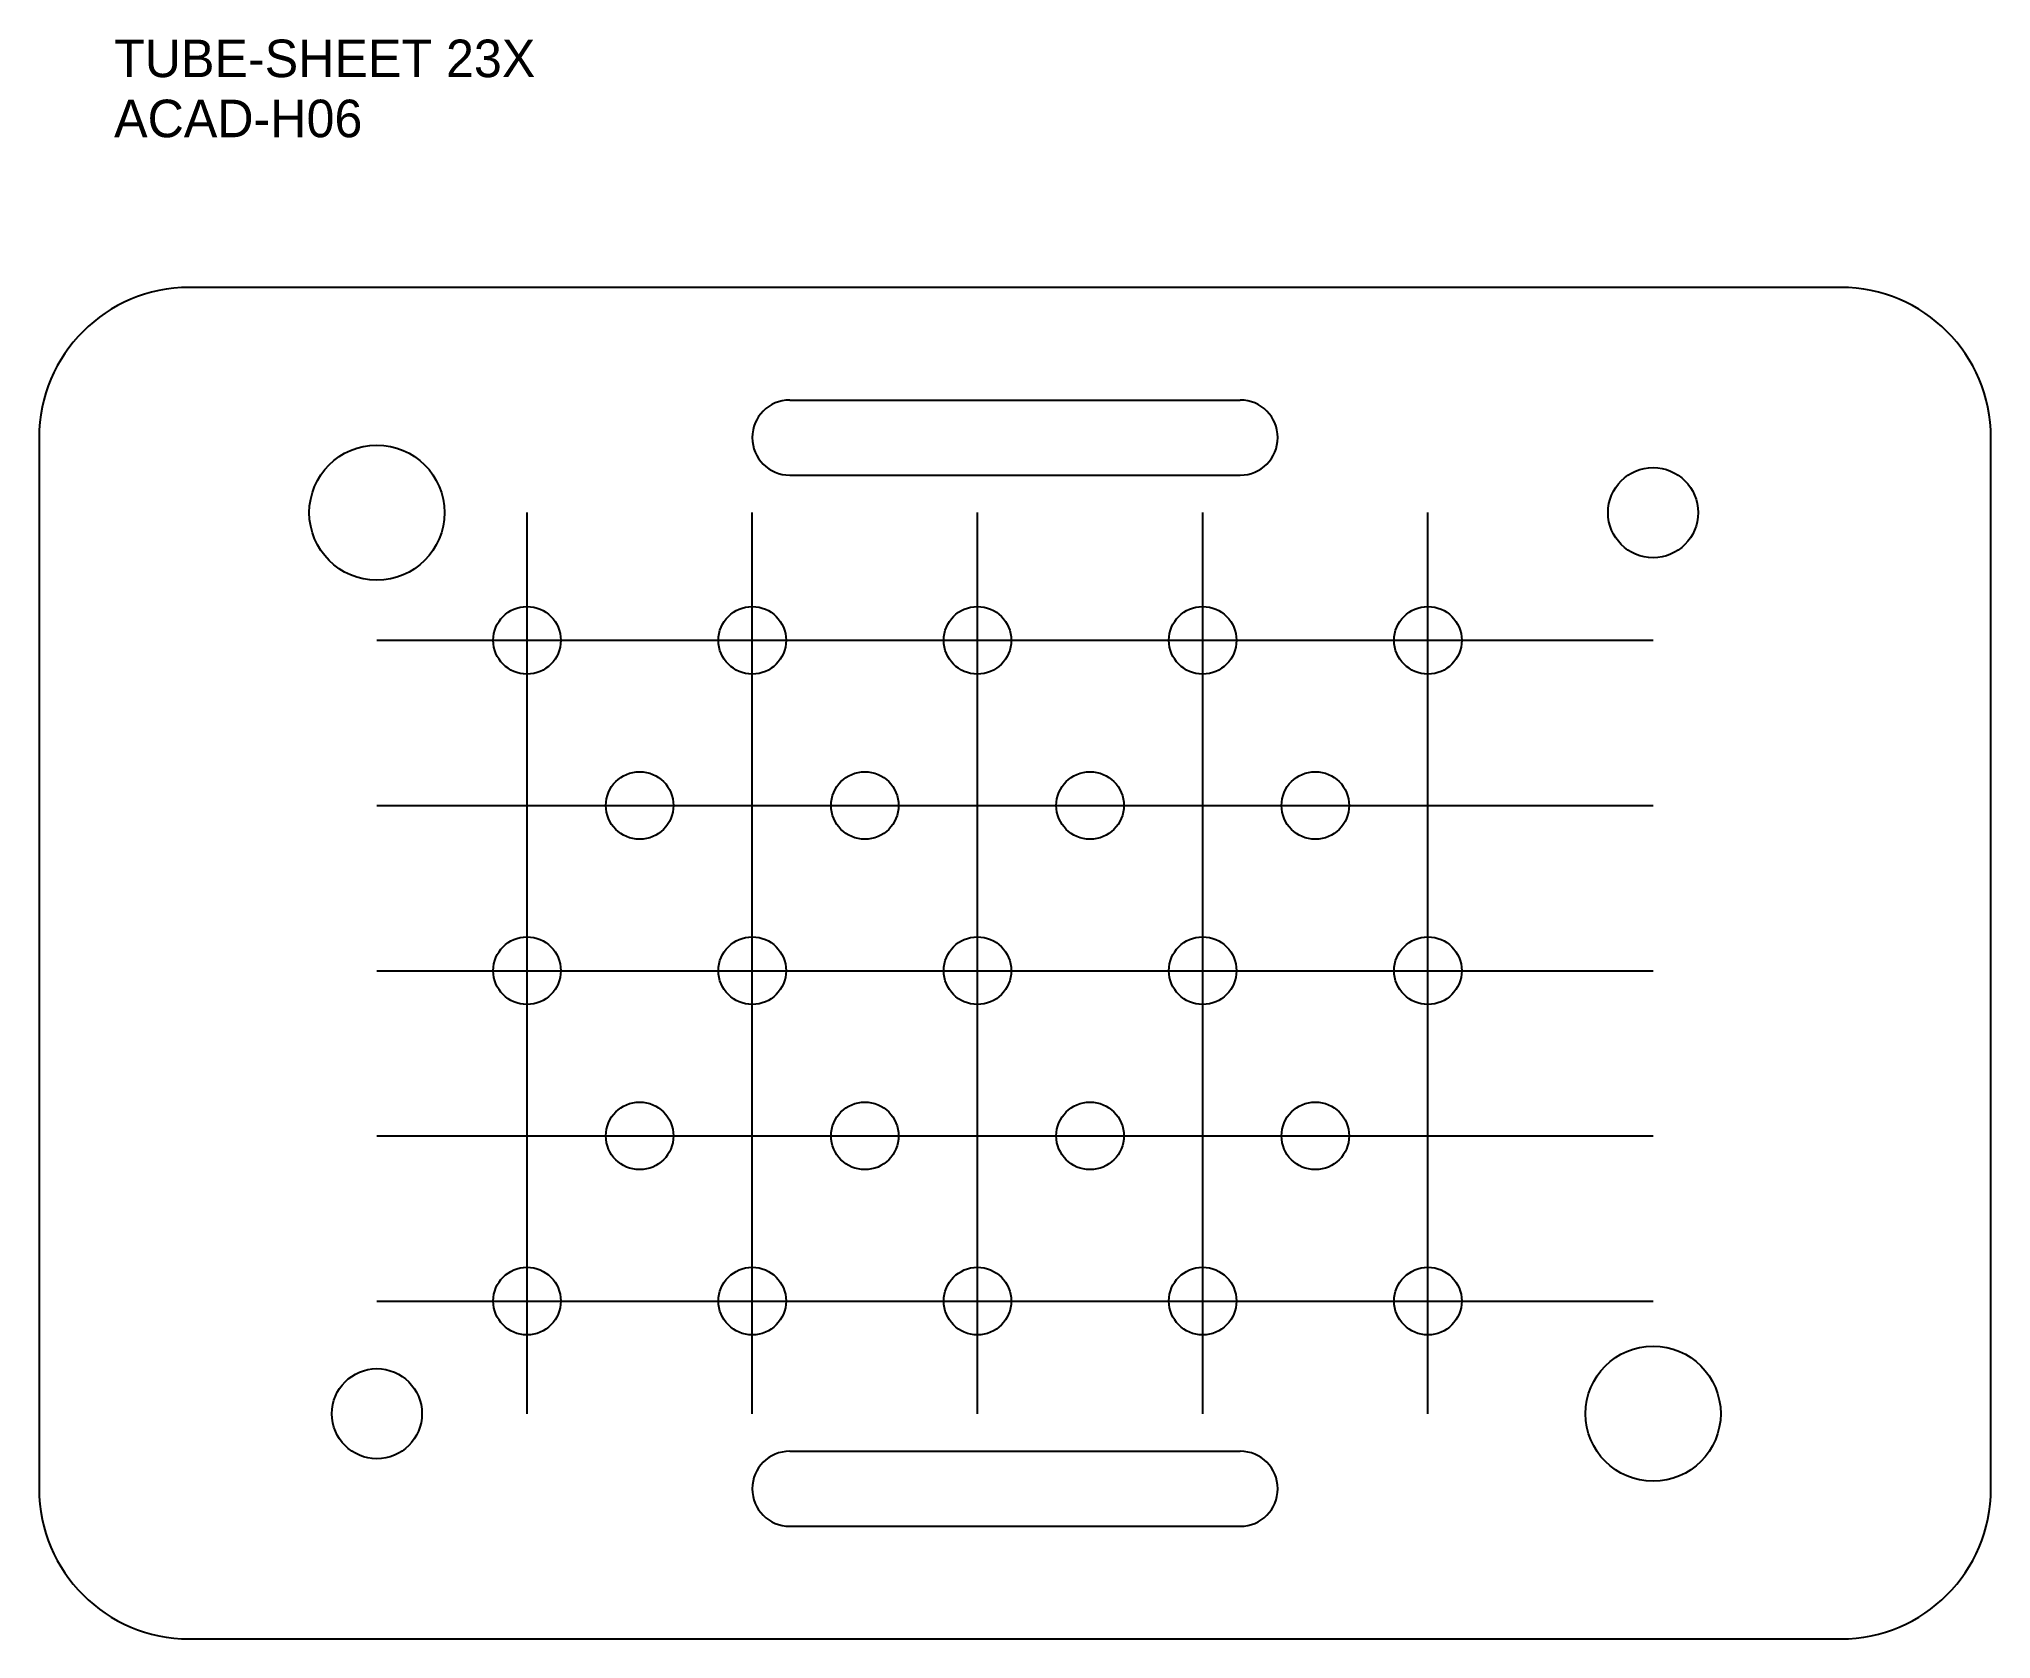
# Model space of a CAD drawing. Header units: millimetres. Extents: x 0 to 260, y 0 to 213.
import ezdxf

# ---------------------------------------------------------------- set-up
doc = ezdxf.new("R2010")
doc.units = ezdxf.units.MM
for name, color, linetype in [('ANNOTATION', 3, 'Continuous'), ('CENTER', 4, 'Continuous'), ('CUTOUT', 1, 'Continuous'), ('HOLE', 2, 'Continuous'), ('OUTLINE', 7, 'Continuous'), ('TUBE', 30, 'Continuous')]:
    doc.layers.add(name, color=color, linetype=linetype)

msp = doc.modelspace()

# ---------------------------------------------------------------- linework, layer by layer
at = {"layer": 'CENTER'}
for p, q in [((65, 30), (65, 150)), ((95, 30), (95, 150)), ((125, 30), (125, 150)), ((155, 30), (155, 150)), ((185, 30), (185, 150)), ((45, 133), (215, 133)), ((45, 111), (215, 111)), ((45, 89), (215, 89)), ((45, 67), (215, 67)), ((45, 45), (215, 45))]:
    msp.add_line(p, q, dxfattribs=at)
at = {"layer": 'CUTOUT'}
for p, q in [((100, 165), (160, 165)), ((100, 155), (160, 155)), ((100, 25), (160, 25)), ((100, 15), (160, 15))]:
    msp.add_line(p, q, dxfattribs=at)
for centre, start, end in [((100, 160), 90, 270), ((160, 160), 270, 90), ((100, 20), 90, 270), ((160, 20), 270, 90)]:
    msp.add_arc(centre, 5, start, end, dxfattribs=at)
at = {"layer": 'HOLE'}
for centre, radius in [((45, 150), 9), ((215, 150), 6), ((215, 30), 9), ((45, 30), 6)]:
    msp.add_circle(centre, radius, dxfattribs=at)
at = {"layer": 'OUTLINE'}
for p, q in [((240, 180), (20, 180)), ((0, 160), (0, 20)), ((260, 20), (260, 160)), ((20, 0), (240, 0))]:
    msp.add_line(p, q, dxfattribs=at)
for centre, start, end in [((20, 160), 90, 180), ((240, 160), 0, 90), ((20, 20), 180, 270), ((240, 20), 270, 0)]:
    msp.add_arc(centre, 20, start, end, dxfattribs=at)
at = {"layer": 'TUBE'}
for centre in [(65, 133), (95, 133), (125, 133), (155, 133), (185, 133), (80, 111), (110, 111), (140, 111), (170, 111), (65, 89), (95, 89), (125, 89), (155, 89), (185, 89), (80, 67), (110, 67), (140, 67), (170, 67), (65, 45), (95, 45), (125, 45), (155, 45), (185, 45)]:
    msp.add_circle(centre, 4.5, dxfattribs=at)

# ---------------------------------------------------------------- texts
at = {"layer": 'ANNOTATION'}
for s, p in [('TUBE-SHEET 23X', (10, 208)), ('ACAD-H06', (10, 200))]:
    msp.add_text(s, height=5, dxfattribs=at).set_placement(p)

doc.saveas('drawing.dxf')
